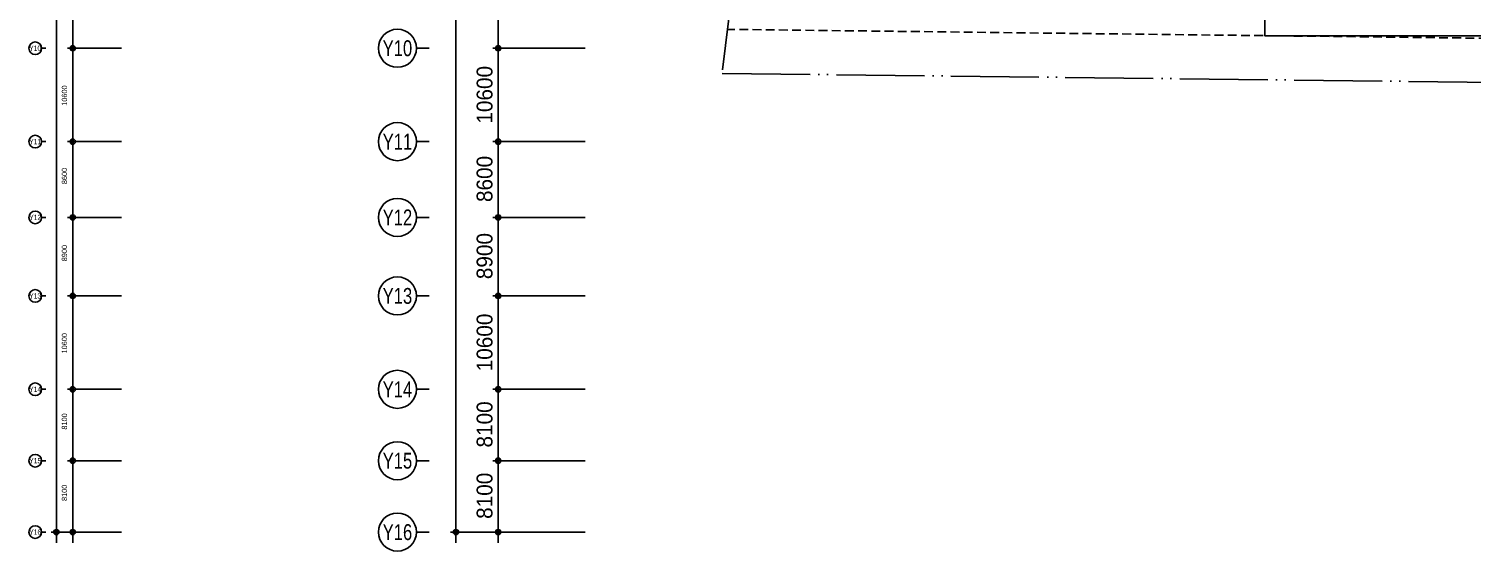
# Model space of a CAD drawing. Header units: millimetres. Extents: x -7448 to 427567, y 91657 to 341328.
# Drawn here: x -7448 to 156522, y 92147 to 151733 of the extents above; entities that cross this region are included whole.
import ezdxf
from ezdxf.enums import TextEntityAlignment as Align

# ---------------------------------------------------------------- set-up
doc = ezdxf.new("R2010")
doc.units = ezdxf.units.MM
doc.header["$LTSCALE"] = 500
doc.header["$MEASUREMENT"] = 0
doc.linetypes.add('CEN-2', pattern=[26, 20, -2, 0, -2, 0, -2])
doc.linetypes.add('HOON1', pattern=[3, 2, -1])
doc.layers.add('e-plan', color=9, linetype='CONTINUOUS')
doc.styles.add('돋움', font='Dotum.ttf')

# ---------------------------------------------------------------- blocks, each defined once
blk = doc.blocks.new('A$C2E7106E5')
at = {"layer": 'e-plan'}
for p, q in [((-81689, -31534), (-81689, -189684)), ((-36301, -31534), (-36301, -189684)), ((-79832, -125384), (-79832, -134784)), ((-31501, -125384), (-31501, -134784)), ((-79832, -134184), (-79832, -136584)), ((-79832, -136584), (-79832, -134184)), ((-31501, -134184), (-31501, -136584)), ((-31501, -136584), (-31501, -134184)), ((-82901, -135384), (-83381, -135384)), ((-74312, -135384), (-80432, -135384)), ((-74312, -135384), (-80432, -135384)), ((-79832, -135984), (-79832, -145384)), ((-39346, -135384), (-40786, -135384)), ((-21635, -135384), (-32101, -135384)), ((-21635, -135384), (-32101, -135384)), ((-31501, -135984), (-31501, -145384)), ((-79832, -144784), (-79832, -147184)), ((-79832, -147184), (-79832, -144784)), ((-31501, -144784), (-31501, -147184)), ((-31501, -147184), (-31501, -144784)), ((-82901, -145984), (-83381, -145984)), ((-74312, -145984), (-80432, -145984)), ((-74312, -145984), (-80432, -145984)), ((-79832, -146584), (-79832, -153984)), ((-39346, -145984), (-40786, -145984)), ((-21635, -145984), (-32101, -145984)), ((-21635, -145984), (-32101, -145984)), ((-31501, -146584), (-31501, -153984)), ((-79832, -153384), (-79832, -155784)), ((-79832, -155784), (-79832, -153384)), ((-31501, -153384), (-31501, -155784)), ((-31501, -155784), (-31501, -153384)), ((-82901, -154584), (-83381, -154584)), ((-74312, -154584), (-80432, -154584)), ((-74312, -154584), (-80432, -154584)), ((-79832, -155184), (-79832, -162884)), ((-39346, -154584), (-40786, -154584)), ((-21635, -154584), (-32101, -154584)), ((-21635, -154584), (-32101, -154584)), ((-31501, -155184), (-31501, -162884)), ((-79832, -162284), (-79832, -164684)), ((-79832, -164684), (-79832, -162284)), ((-31501, -162284), (-31501, -164684)), ((-31501, -164684), (-31501, -162284)), ((-82901, -163484), (-83381, -163484)), ((-74312, -163484), (-80432, -163484)), ((-74312, -163484), (-80432, -163484)), ((-39346, -163484), (-40786, -163484)), ((-21635, -163484), (-32101, -163484)), ((-21635, -163484), (-32101, -163484)), ((-79832, -164084), (-79832, -173484)), ((-31501, -164084), (-31501, -173484)), ((-79832, -175284), (-79832, -172884)), ((-79832, -172884), (-79832, -175284)), ((-31501, -175284), (-31501, -172884)), ((-31501, -172884), (-31501, -175284)), ((-82901, -174084), (-83381, -174084)), ((-74311, -174084), (-80432, -174084)), ((-74312, -174084), (-80432, -174084)), ((-79832, -174684), (-79832, -181584)), ((-39346, -174084), (-40786, -174084)), ((-21634, -174084), (-32101, -174084)), ((-21635, -174084), (-32101, -174084)), ((-31501, -174684), (-31501, -181584)), ((-79832, -180984), (-79832, -183384)), ((-79832, -183384), (-79832, -180984)), ((-31501, -180984), (-31501, -183384)), ((-31501, -183384), (-31501, -180984)), ((-82901, -182184), (-83381, -182184)), ((-74306, -182184), (-80432, -182184)), ((-74311, -182184), (-80432, -182184)), ((-79832, -182784), (-79832, -189684)), ((-39346, -182184), (-40786, -182184)), ((-21629, -182184), (-32101, -182184)), ((-21634, -182184), (-32101, -182184)), ((-31501, -182784), (-31501, -189684)), ((-81689, -189084), (-81689, -191484)), ((-79832, -189084), (-79832, -191484)), ((-36301, -189084), (-36301, -191484)), ((-31501, -189084), (-31501, -191484)), ((-82901, -190284), (-83381, -190284)), ((-74306, -190284), (-82289, -190284)), ((-74306, -190284), (-80432, -190284)), ((-39346, -190284), (-40786, -190284)), ((-21629, -190284), (-36901, -190284)), ((-21629, -190284), (-32101, -190284))]:
    blk.add_line(p, q, dxfattribs=at)
for centre, radius in [((-42946, -135384), 2160), ((-84101, -135384), 720), ((-79832, -135384), 300), ((-79832, -135384), 300), ((-79832, -135384), 150), ((-79832, -135384), 150), ((-31501, -135384), 300), ((-31501, -135384), 300), ((-31501, -135384), 150), ((-31501, -135384), 150), ((-42946, -145984), 2160), ((-84101, -145984), 720), ((-79832, -145984), 300), ((-79832, -145984), 300), ((-79832, -145984), 150), ((-79832, -145984), 150), ((-31501, -145984), 300), ((-31501, -145984), 300), ((-31501, -145984), 150), ((-31501, -145984), 150), ((-42946, -154584), 2160), ((-84101, -154584), 720), ((-79832, -154584), 300), ((-79832, -154584), 300), ((-79832, -154584), 150), ((-79832, -154584), 150), ((-31501, -154584), 300), ((-31501, -154584), 300), ((-31501, -154584), 150), ((-31501, -154584), 150), ((-42946, -163484), 2160), ((-84101, -163484), 720), ((-79832, -163484), 300), ((-79832, -163484), 300), ((-79832, -163484), 150), ((-79832, -163484), 150), ((-31501, -163484), 300), ((-31501, -163484), 300), ((-31501, -163484), 150), ((-31501, -163484), 150), ((-42946, -174084), 2160), ((-84101, -174084), 720), ((-79832, -174084), 300), ((-79832, -174084), 300), ((-31501, -174084), 300), ((-31501, -174084), 300), ((-79832, -174084), 150), ((-79832, -174084), 150), ((-31501, -174084), 150), ((-31501, -174084), 150), ((-42946, -182184), 2160), ((-84101, -182184), 720), ((-79832, -182184), 300), ((-79832, -182184), 300), ((-31501, -182184), 300), ((-31501, -182184), 300), ((-79832, -182184), 150), ((-79832, -182184), 150), ((-31501, -182184), 150), ((-31501, -182184), 150), ((-42946, -190284), 2160), ((-84101, -190284), 720), ((-81689, -190284), 300), ((-81689, -190284), 150), ((-79832, -190284), 300), ((-79832, -190284), 150), ((-36301, -190284), 300), ((-36301, -190284), 150), ((-31501, -190284), 300), ((-31501, -190284), 150)]:
    blk.add_circle(centre, radius, dxfattribs=at)
at = {"layer": 'e-plan', "style": '돋움', "width": 0.8}
for s, height, p in [('Y10', 600, (-84101, -135384)), ('Y10', 1800, (-42946, -135384)), ('Y11', 600, (-84101, -145984)), ('Y11', 1800, (-42946, -145984)), ('Y12', 1800, (-42946, -154584)), ('Y12', 600, (-84101, -154584)), ('Y13', 600, (-84101, -163484)), ('Y13', 1800, (-42946, -163484)), ('Y14', 600, (-84101, -174084)), ('Y14', 1800, (-42946, -174084)), ('Y15', 600, (-84101, -182184)), ('Y15', 1800, (-42946, -182184)), ('Y16', 600, (-84101, -190284)), ('Y16', 1800, (-42946, -190284))]:
    blk.add_text(s, height=height, dxfattribs=at).set_placement(p, align=Align.MIDDLE_CENTER)
at = {"layer": 'e-plan', "style": '돋움'}
for s, height, p in [('10600', 1800, (-32148, -143942)), ('10600', 600, (-80479, -141909)), ('8600', 600, (-80481, -150803)), ('8600', 1800, (-32150, -152836)), ('8900', 1800, (-32151, -161586)), ('8900', 600, (-80482, -159553)), ('10600', 1800, (-32148, -172042)), ('10600', 600, (-80479, -170009)), ('8100', 600, (-80481, -178653)), ('8100', 1800, (-32150, -180686)), ('8100', 1800, (-32150, -188786)), ('8100', 600, (-80481, -186753))]:
    blk.add_text(s, height=height, rotation=90, dxfattribs=at).set_placement(p)
blk = doc.blocks.new('A$C5A682445')
at = {"layer": 'e-plan', "linetype": 'CEN-2'}
blk.add_lwpolyline([(0, 0), (-297528, 10), (-297528, 10), (-303990, -8224), (-308983, -15349), (-313535, -22301), (-318191, -30434), (-321988, -37700), (-326350, -46726), (-329347, -53776), (-332994, -63217), (-336011, -72512), (-338199, -80180), (-340420, -89567), (-341938, -97463), (-342555, -101281), (-343809, -111602), (-343809, -111602), (-343809, -111602), (-96696, -114499)], dxfattribs=at)
at = {"layer": 'e-plan', "linetype": 'HOON1'}
blk.add_lwpolyline([(-90446, -166145), (-90407, -140868), (-90357, -109573), (-343202, -106610), (-343202, -106610), (-343202, -106610), (-343202, -106610), (-343202, -106610)], dxfattribs=at)

msp = doc.modelspace()

# ---------------------------------------------------------------- linework, layer by layer
at = {"layer": 'e-plan'}
msp.add_lwpolyline([(132972, 155642), (201422, 155642), (201422, 150942), (132972, 150942)], close=True, dxfattribs=at)

# ---------------------------------------------------------------- block references
for name, p in [('A$C2E7106E5', (77372, 284926)), ('A$C5A682445', (415112, 258292))]:
    msp.add_blockref(name, p, dxfattribs=at)

doc.saveas('drawing.dxf')
